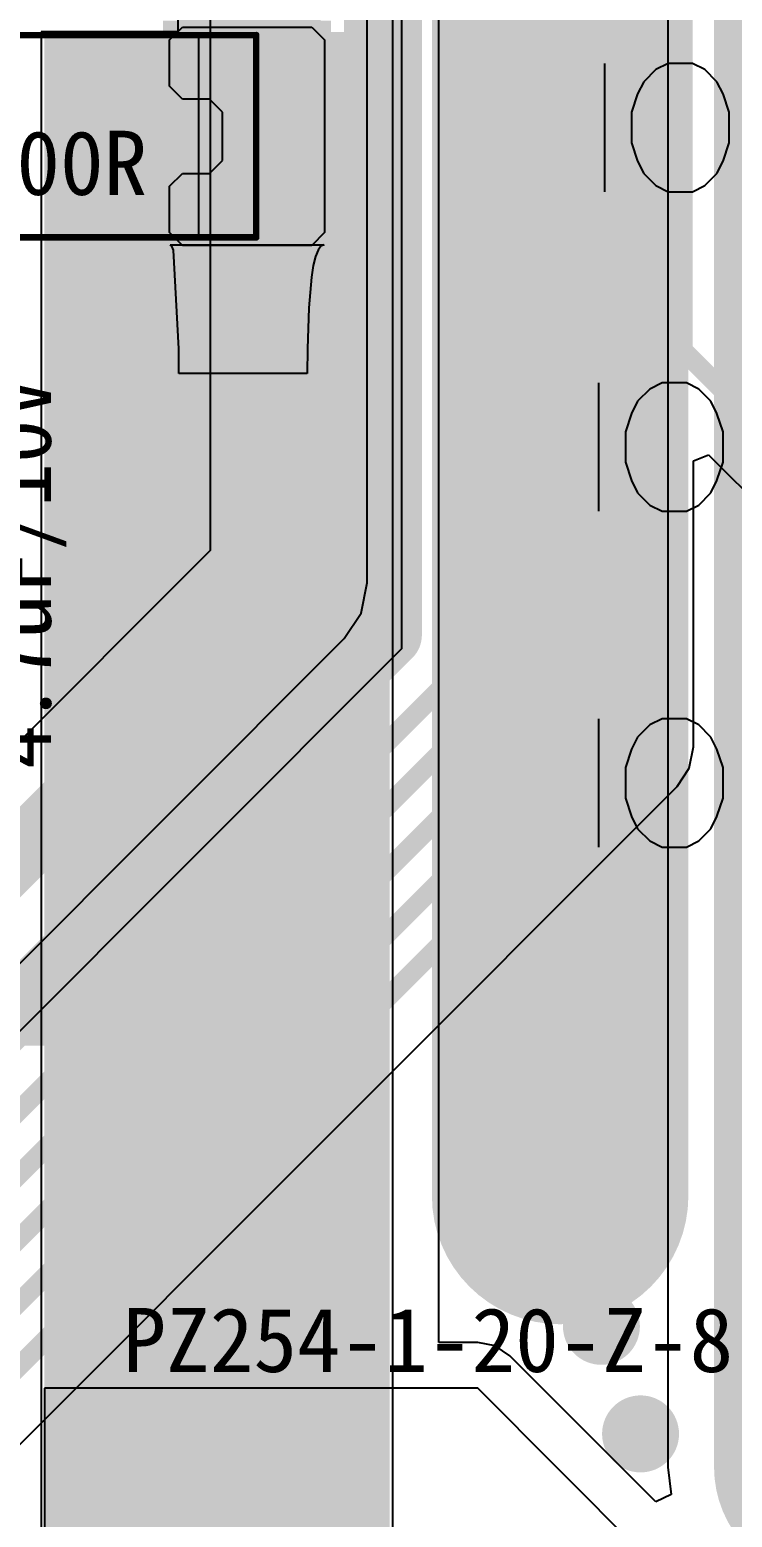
# Model space of a CAD drawing. Header units: millimetres. Extents: x -30 to 3.5, y -1.1 to 91.3.
# Drawn here: x -10.05 to -4.57, y 12.91 to 24.5 of the extents above; entities that cross this region are included whole.
import ezdxf

# ---------------------------------------------------------------- set-up
doc = ezdxf.new("R2010")
doc.units = ezdxf.units.MM
for name, color, linetype in [('BottomLayer', 5, 'Continuous'), ('Mechanical15', 56, 'Continuous'), ('MultiLayer', 9, 'Continuous'), ('TopLayer', 1, 'Continuous'), ('TopOverlay', 2, 'Continuous'), ('TopPaste', 8, 'Continuous'), ('TopSolder', 216, 'Continuous'), ('ViaHoleLayer', 16, 'Continuous')]:
    doc.layers.add(name, color=color, linetype=linetype)

# ---------------------------------------------------------------- blocks, each defined once
blk = doc.blocks.new('R1206_63')
at = {"layer": 'Mechanical15'}
for p, q in [((-1.55, -0.788), (-1.55, 0.788)), ((-1.55, 0.788), (-1.1, 0.788)), ((-1.1, 0.788), (-1.1, -0.788)), ((1.55, 0.788), (1.1, 0.788)), ((1.1, 0.788), (1.1, -0.788)), ((1.55, -0.788), (1.55, 0.788)), ((-1.575, -0.727), (-1.61, -0.763)), ((-1.61, -0.763), (-1.61, -0.787)), ((-1.61, -0.787), (-1.61, -0.812)), ((-1.525, -0.727), (-1.575, -0.727)), ((-1.55, -0.788), (-1.55, -0.788)), ((-1.1, -0.788), (-1.55, -0.788)), ((-1.49, -0.763), (-1.525, -0.727)), ((-1.49, -0.787), (-1.49, -0.763)), ((-1.49, -0.787), (-1.49, -0.787)), ((-1.49, -0.812), (-1.49, -0.787)), ((-1.49, -0.787), (-1.49, -0.787)), ((1.1, -0.788), (1.55, -0.788)), ((1.55, -0.788), (1.55, -0.788)), ((-1.61, -0.812), (-1.575, -0.847)), ((-1.575, -0.847), (-1.525, -0.847)), ((-1.525, -0.847), (-1.49, -0.812))]:
    blk.add_line(p, q, dxfattribs=at)
at = {"layer": 'Mechanical15', "const_width": 0.0508}
for points in [[(-1.55, -0.788), (-1.55, 0.788)], [(-1.55, 0.788), (1.55, 0.788)], [(1.55, -0.788), (1.55, 0.788)], [(-1.55, -0.788), (1.55, -0.788)]]:
    blk.add_lwpolyline(points, dxfattribs=at)
at = {"layer": 'Mechanical15', "const_width": 0.0254}
for points in [[(-1.563, 0.788, 1), (-1.537, 0.788, 1)], [(-1.563, 0.788, 1), (-1.537, 0.788, 1)], [(1.537, 0.788, 1), (1.563, 0.788, 1)], [(1.537, 0.788, 1), (1.563, 0.788, 1)], [(-1.563, -0.788, 1), (-1.537, -0.788, 1)], [(-1.563, -0.788, 1), (-1.537, -0.788, 1)], [(1.537, -0.788, 1), (1.563, -0.788, 1)], [(1.537, -0.788, 1), (1.563, -0.788, 1)]]:
    blk.add_lwpolyline(points, format="xyb", close=True, dxfattribs=at)
at = {"layer": 'TopLayer'}
for points in [[(-2.083, -0.851), (-0.875, -0.851), (-2.083, 0.851), (-0.875, 0.851)], [(0.875, -0.851), (2.083, -0.851), (0.875, 0.851), (2.083, 0.851)]]:
    blk.add_solid(points, dxfattribs=at)
at = {"layer": 'TopOverlay', "const_width": 0.152}
for points in [[(-2.311, -1.079), (-2.311, 1.079)], [(-2.311, 1.079), (-0.951, 1.079)], [(0.951, 1.079), (2.311, 1.079)], [(2.311, -1.079), (2.311, 1.079)], [(-2.311, -1.079), (-0.951, -1.079)], [(0.951, -1.079), (2.311, -1.079)]]:
    blk.add_lwpolyline(points, dxfattribs=at)
at = {"layer": 'TopOverlay', "const_width": 0.0762}
for points in [[(-2.349, 1.079, 1), (-2.273, 1.079, 1)], [(-2.349, 1.079, 1), (-2.273, 1.079, 1)], [(-0.989, 1.079, 1), (-0.913, 1.079, 1)], [(0.913, 1.079, 1), (0.989, 1.079, 1)], [(2.273, 1.079, 1), (2.349, 1.079, 1)], [(2.273, 1.079, 1), (2.349, 1.079, 1)], [(-2.349, -1.079, 1), (-2.273, -1.079, 1)], [(-2.349, -1.079, 1), (-2.273, -1.079, 1)], [(-0.989, -1.079, 1), (-0.913, -1.079, 1)], [(0.913, -1.079, 1), (0.989, -1.079, 1)], [(2.273, -1.079, 1), (2.349, -1.079, 1)], [(2.273, -1.079, 1), (2.349, -1.079, 1)]]:
    blk.add_lwpolyline(points, format="xyb", close=True, dxfattribs=at)
at = {"layer": 'TopPaste'}
for p, q in [((-1.983, 0.85), (-2.083, 0.75)), ((-0.975, 0.85), (-1.983, 0.85)), ((-0.875, 0.75), (-0.975, 0.85)), ((0.875, 0.75), (0.975, 0.85)), ((0.975, 0.85), (1.983, 0.85)), ((1.983, 0.85), (2.083, 0.75)), ((-2.083, 0.75), (-2.083, -0.75)), ((-0.875, 0.389), (-0.875, 0.75)), ((0.875, 0.389), (0.875, 0.75)), ((2.083, 0.75), (2.083, -0.75)), ((-0.975, 0.289), (-0.875, 0.389)), ((0.975, 0.289), (0.875, 0.389)), ((-1.286, 0.189), (-1.186, 0.289)), ((-1.186, 0.289), (-0.975, 0.289)), ((1.186, 0.289), (0.975, 0.289)), ((1.286, 0.189), (1.186, 0.289)), ((-1.286, -0.189), (-1.286, 0.189)), ((1.286, -0.189), (1.286, 0.189)), ((-1.186, -0.289), (-1.286, -0.189)), ((1.186, -0.289), (1.286, -0.189)), ((-0.975, -0.289), (-1.186, -0.289)), ((-0.875, -0.389), (-0.975, -0.289)), ((0.875, -0.389), (0.975, -0.289)), ((0.975, -0.289), (1.186, -0.289)), ((-0.875, -0.75), (-0.875, -0.389)), ((0.875, -0.75), (0.875, -0.389)), ((-2.083, -0.75), (-1.983, -0.85)), ((-0.975, -0.85), (-0.875, -0.75)), ((-0.875, -0.75), (-0.875, -0.75)), ((0.875, -0.75), (0.875, -0.75)), ((0.975, -0.85), (0.875, -0.75)), ((2.083, -0.75), (1.983, -0.85)), ((-1.983, -0.85), (-0.975, -0.85)), ((1.983, -0.85), (0.975, -0.85))]:
    blk.add_line(p, q, dxfattribs=at)
at = {"layer": 'TopSolder'}
for points in [[(-2.133, -0.901), (-0.824, -0.901), (-2.133, 0.901), (-0.824, 0.901)], [(0.824, -0.901), (2.133, -0.901), (0.824, 0.901), (2.133, 0.901)]]:
    blk.add_solid(points, dxfattribs=at)

msp = doc.modelspace()

# ---------------------------------------------------------------- linework, layer by layer
at = {"layer": 'BottomLayer'}
for p, q in [((-7.147, 25.415), (-7.147, 19.679)), ((-7.415, 20.193), (-7.415, 25.095)), ((-8.638, 24.842), (-8.638, 20.446)), ((-4.87, 21.144), (-4.753, 21.192)), ((-4.87, 18.916), (-4.87, 21.144)), ((-4.753, 21.192), (-3.152, 19.592)), ((-8.638, 20.446), (-13.128, 15.956)), ((-7.461, 19.959), (-7.415, 20.193)), ((-7.594, 19.76), (-7.461, 19.959)), ((-12.263, 15.091), (-7.594, 19.76)), ((-7.147, 19.679), (-12.37, 14.455)), ((-4.903, 18.749), (-4.87, 18.916)), ((-4.997, 18.608), (-4.903, 18.749)), ((-12.381, 11.224), (-4.997, 18.608))]:
    msp.add_line(p, q, dxfattribs=at)
for points, const_width in [([(-4.952, 22.006), (-4.952, 26.456)], 0.152), ([(-5.304, 18.916), (-5.304, 26.31)], 0.152), ([(-5.656, 19.061), (-5.656, 26.129)], 0.152), ([(-6.008, 19.207), (-6.008, 25.983)], 0.152), ([(-6.36, 19.353), (-6.36, 25.74)], 0.152), ([(-7.238, 19.787), (-7.238, 25.377)], 0.5), ([(-6.712, 19.499), (-6.712, 25.595)], 0.152), ([(-8.026, 20.193), (-8.026, 25.095)], 0.5), ([(-4.952, 22.006), (-2.718, 19.772)], 0.152), ([(-12.852, 15.367), (-8.026, 20.193)], 0.5), ([(-11.684, 15.342), (-7.238, 19.787)], 0.5), ([(-12.19, 14.021), (-6.712, 19.499)], 0.152), ([(-12.353, 13.36), (-6.36, 19.353)], 0.152), ([(-12.49, 12.725), (-6.008, 19.207)], 0.152), ([(-12.449, 12.268), (-5.656, 19.061)], 0.152), ([(-12.688, 11.532), (-5.304, 18.916)], 0.152)]:
    msp.add_lwpolyline(points, dxfattribs=dict(at, const_width=const_width))
for points, const_width in [([(-4.99, 22.006, 1), (-4.914, 22.006, 1)], 0.076), ([(-4.99, 22.006, 1), (-4.914, 22.006, 1)], 0.076), ([(-8.151, 20.193, 1), (-7.901, 20.193, 1)], 0.25), ([(-8.151, 20.193, 1), (-7.901, 20.193, 1)], 0.25), ([(-7.363, 19.787, 1), (-7.113, 19.787, 1)], 0.25), ([(-7.363, 19.787, 1), (-7.113, 19.787, 1)], 0.25), ([(-6.75, 19.499, 1), (-6.674, 19.499, 1)], 0.076), ([(-6.75, 19.499, 1), (-6.674, 19.499, 1)], 0.076), ([(-6.398, 19.353, 1), (-6.322, 19.353, 1)], 0.076), ([(-6.398, 19.353, 1), (-6.322, 19.353, 1)], 0.076), ([(-6.046, 19.207, 1), (-5.97, 19.207, 1)], 0.076), ([(-6.046, 19.207, 1), (-5.97, 19.207, 1)], 0.076), ([(-5.694, 19.061, 1), (-5.618, 19.061, 1)], 0.076), ([(-5.694, 19.061, 1), (-5.618, 19.061, 1)], 0.076), ([(-5.342, 18.916, 1), (-5.266, 18.916, 1)], 0.076), ([(-5.342, 18.916, 1), (-5.266, 18.916, 1)], 0.076), ([(-5.56, 16.993, 1), (-5.26, 16.993, 1)], 0.3), ([(-6.576, 16.637, 1), (-6.276, 16.637, 1)], 0.3), ([(-5.967, 16.307, 1), (-5.667, 16.307, 1)], 0.3), ([(-6.678, 15.748, 1), (-6.378, 15.748, 1)], 0.3), ([(-5.509, 15.494, 1), (-5.209, 15.494, 1)], 0.3), ([(-6.221, 14.961, 1), (-5.921, 14.961, 1)], 0.3), ([(-5.738, 14.402, 1), (-5.438, 14.402, 1)], 0.3), ([(-5.433, 13.564, 1), (-5.133, 13.564, 1)], 0.3)]:
    msp.add_lwpolyline(points, format="xyb", close=True, dxfattribs=dict(at, const_width=const_width))
at = {"layer": 'MultiLayer', "const_width": 0.3}
for points in [[(-5.56, 16.993, 1), (-5.26, 16.993, 1)], [(-6.576, 16.637, 1), (-6.276, 16.637, 1)], [(-5.967, 16.307, 1), (-5.667, 16.307, 1)], [(-6.678, 15.748, 1), (-6.378, 15.748, 1)], [(-5.509, 15.494, 1), (-5.209, 15.494, 1)], [(-6.221, 14.961, 1), (-5.921, 14.961, 1)], [(-5.738, 14.402, 1), (-5.438, 14.402, 1)], [(-5.433, 13.564, 1), (-5.133, 13.564, 1)]]:
    msp.add_lwpolyline(points, format="xyb", close=True, dxfattribs=at)
at = {"layer": 'TopLayer'}
for p, q in [((-5.071, 28.66), (-5.071, 13.306)), ((-8.89, 27.813), (-8.89, 24.486)), ((-7.214, 12.268), (-7.214, 27.813)), ((-6.857, 14.276), (-6.857, 25.4)), ((-8.89, 24.486), (-9.957, 24.486)), ((-9.957, 24.486), (-9.957, 8.585)), ((-8.938, 22.816), (-8.951, 22.826)), ((-8.951, 22.826), (-7.751, 22.826)), ((-8.926, 22.786), (-8.938, 22.816)), ((-8.883, 22.016), (-8.926, 22.786)), ((-7.818, 22.736), (-7.835, 22.666)), ((-7.798, 22.786), (-7.818, 22.736)), ((-7.776, 22.816), (-7.798, 22.786)), ((-7.751, 22.826), (-7.776, 22.816)), ((-7.835, 22.666), (-7.849, 22.576)), ((-7.849, 22.576), (-7.87, 22.336)), ((-7.87, 22.336), (-7.881, 22.016)), ((-8.882, 21.826), (-8.883, 22.016)), ((-7.881, 22.016), (-7.882, 21.826)), ((-7.882, 21.826), (-8.882, 21.826)), ((-6.553, 14.276), (-6.857, 14.276)), ((-6.417, 14.249), (-6.553, 14.276)), ((-6.301, 14.172), (-6.417, 14.249)), ((-5.163, 13.034), (-6.301, 14.172)), ((-9.931, 13.919), (-9.931, 11.582)), ((-6.553, 13.919), (-9.931, 13.919)), ((-3.175, 10.541), (-6.553, 13.919)), ((-5.071, 13.306), (-5.043, 13.093)), ((-5.043, 13.093), (-5.163, 13.034))]:
    msp.add_line(p, q, dxfattribs=at)
for points, const_width in [([(-3.81, 13.306), (-3.81, 29.185)], 1.8), ([(-5.91, 15.418), (-5.91, 28.067)], 2), ([(-8.382, 17.475), (-8.382, 27.381)], 1), ([(-12.808, 16.739), (-7.544, 16.739)], 0.3), ([(-3.81, 13.306), (-2.184, 11.68)], 1.8)]:
    msp.add_lwpolyline(points, dxfattribs=dict(at, const_width=const_width))
for points, const_width in [([(-8.632, 17.475, 1), (-8.132, 17.475, 1)], 0.5), ([(-5.56, 16.993, 1), (-5.26, 16.993, 1)], 0.3), ([(-6.576, 16.637, 1), (-6.276, 16.637, 1)], 0.3), ([(-7.619, 16.739, 1), (-7.469, 16.739, 1)], 0.15), ([(-5.967, 16.307, 1), (-5.667, 16.307, 1)], 0.3), ([(-6.41, 15.418, 1), (-5.41, 15.418, 1)], 1), ([(-6.678, 15.748, 1), (-6.378, 15.748, 1)], 0.3), ([(-5.509, 15.494, 1), (-5.209, 15.494, 1)], 0.3), ([(-6.221, 14.961, 1), (-5.921, 14.961, 1)], 0.3), ([(-5.738, 14.402, 1), (-5.438, 14.402, 1)], 0.3), ([(-4.26, 13.306, 1), (-3.36, 13.306, 1)], 0.9), ([(-4.26, 13.306, 1), (-3.36, 13.306, 1)], 0.9), ([(-5.433, 13.564, 1), (-5.133, 13.564, 1)], 0.3)]:
    msp.add_lwpolyline(points, format="xyb", close=True, dxfattribs=dict(at, const_width=const_width))
msp.add_solid([(-9.931, 11.684), (-7.239, 11.684), (-9.931, 24.486), (-7.239, 24.486)], dxfattribs=at)
at = {"layer": 'TopOverlay'}
for p, q in [((-5.563, 24.241), (-5.563, 23.241)), ((-5.067, 24.241), (-5.163, 24.193)), ((-4.877, 24.241), (-5.067, 24.241)), ((-4.782, 24.193), (-4.877, 24.241)), ((-5.163, 24.193), (-5.258, 24.098)), ((-4.687, 24.098), (-4.782, 24.193)), ((-5.306, 24.003), (-5.353, 23.86)), ((-5.258, 24.098), (-5.306, 24.003)), ((-4.639, 24.003), (-4.687, 24.098)), ((-4.591, 23.86), (-4.639, 24.003)), ((-5.353, 23.86), (-5.353, 23.622)), ((-4.591, 23.622), (-4.591, 23.86)), ((-5.353, 23.622), (-5.306, 23.479)), ((-4.639, 23.479), (-4.591, 23.622)), ((-5.306, 23.479), (-5.258, 23.384)), ((-4.687, 23.384), (-4.639, 23.479)), ((-5.258, 23.384), (-5.163, 23.289)), ((-4.782, 23.289), (-4.687, 23.384)), ((-5.163, 23.289), (-5.067, 23.241)), ((-5.067, 23.241), (-4.877, 23.241)), ((-4.877, 23.241), (-4.782, 23.289)), ((-5.61, 21.752), (-5.61, 20.752)), ((-5.21, 21.704), (-5.306, 21.609)), ((-5.115, 21.752), (-5.21, 21.704)), ((-4.925, 21.752), (-5.115, 21.752)), ((-4.829, 21.704), (-4.925, 21.752)), ((-4.734, 21.609), (-4.829, 21.704)), ((-5.306, 21.609), (-5.353, 21.514)), ((-4.687, 21.514), (-4.734, 21.609)), ((-5.353, 21.514), (-5.401, 21.371)), ((-4.639, 21.371), (-4.687, 21.514)), ((-5.401, 21.371), (-5.401, 21.133)), ((-4.639, 21.133), (-4.639, 21.371)), ((-5.401, 21.133), (-5.353, 20.99)), ((-4.687, 20.99), (-4.639, 21.133)), ((-5.353, 20.99), (-5.306, 20.895)), ((-4.734, 20.895), (-4.687, 20.99)), ((-5.306, 20.895), (-5.21, 20.799)), ((-4.829, 20.799), (-4.734, 20.895)), ((-5.21, 20.799), (-5.115, 20.752)), ((-5.115, 20.752), (-4.925, 20.752)), ((-4.925, 20.752), (-4.829, 20.799)), ((-5.61, 19.135), (-5.61, 18.136)), ((-5.115, 19.135), (-5.21, 19.088)), ((-4.925, 19.135), (-5.115, 19.135)), ((-4.829, 19.088), (-4.925, 19.135)), ((-5.21, 19.088), (-5.306, 18.993)), ((-4.734, 18.993), (-4.829, 19.088)), ((-5.353, 18.897), (-5.401, 18.755)), ((-5.306, 18.993), (-5.353, 18.897)), ((-4.687, 18.897), (-4.734, 18.993)), ((-4.639, 18.755), (-4.687, 18.897)), ((-5.401, 18.755), (-5.401, 18.516)), ((-4.639, 18.516), (-4.639, 18.755)), ((-5.401, 18.516), (-5.353, 18.374)), ((-4.687, 18.374), (-4.639, 18.516)), ((-5.353, 18.374), (-5.306, 18.278)), ((-4.734, 18.278), (-4.687, 18.374)), ((-5.306, 18.278), (-5.21, 18.183)), ((-4.829, 18.183), (-4.734, 18.278)), ((-5.21, 18.183), (-5.115, 18.136)), ((-5.115, 18.136), (-4.925, 18.136)), ((-4.925, 18.136), (-4.829, 18.183))]:
    msp.add_line(p, q, dxfattribs=at)
at = {"layer": 'ViaHoleLayer', "const_width": 0.2}
for points in [[(-5.51, 16.993, 1), (-5.31, 16.993, 1)], [(-6.526, 16.637, 1), (-6.326, 16.637, 1)], [(-5.917, 16.307, 1), (-5.717, 16.307, 1)], [(-6.628, 15.748, 1), (-6.428, 15.748, 1)], [(-5.459, 15.494, 1), (-5.259, 15.494, 1)], [(-6.171, 14.961, 1), (-5.971, 14.961, 1)], [(-5.688, 14.402, 1), (-5.488, 14.402, 1)], [(-5.383, 13.564, 1), (-5.183, 13.564, 1)]]:
    msp.add_lwpolyline(points, format="xyb", close=True, dxfattribs=at)

# ---------------------------------------------------------------- block references
at = {"rotation": 360}
msp.add_blockref('R1206_63', (-9.83, 23.673), dxfattribs=at)

# ---------------------------------------------------------------- texts
at = {"layer": 'TopOverlay'}
for s, p in [('100R', (-10.49, 23.216)), ('PZ254-1-20-Z-8.5_C2894943', (-9.322, 14.046))]:
    msp.add_text(s, height=0.5, dxfattribs=at).set_placement(p)
msp.add_text('4.7uF/10V', height=0.5, rotation=90, dxfattribs=at).set_placement((-9.881, 18.745))

doc.saveas('drawing.dxf')
